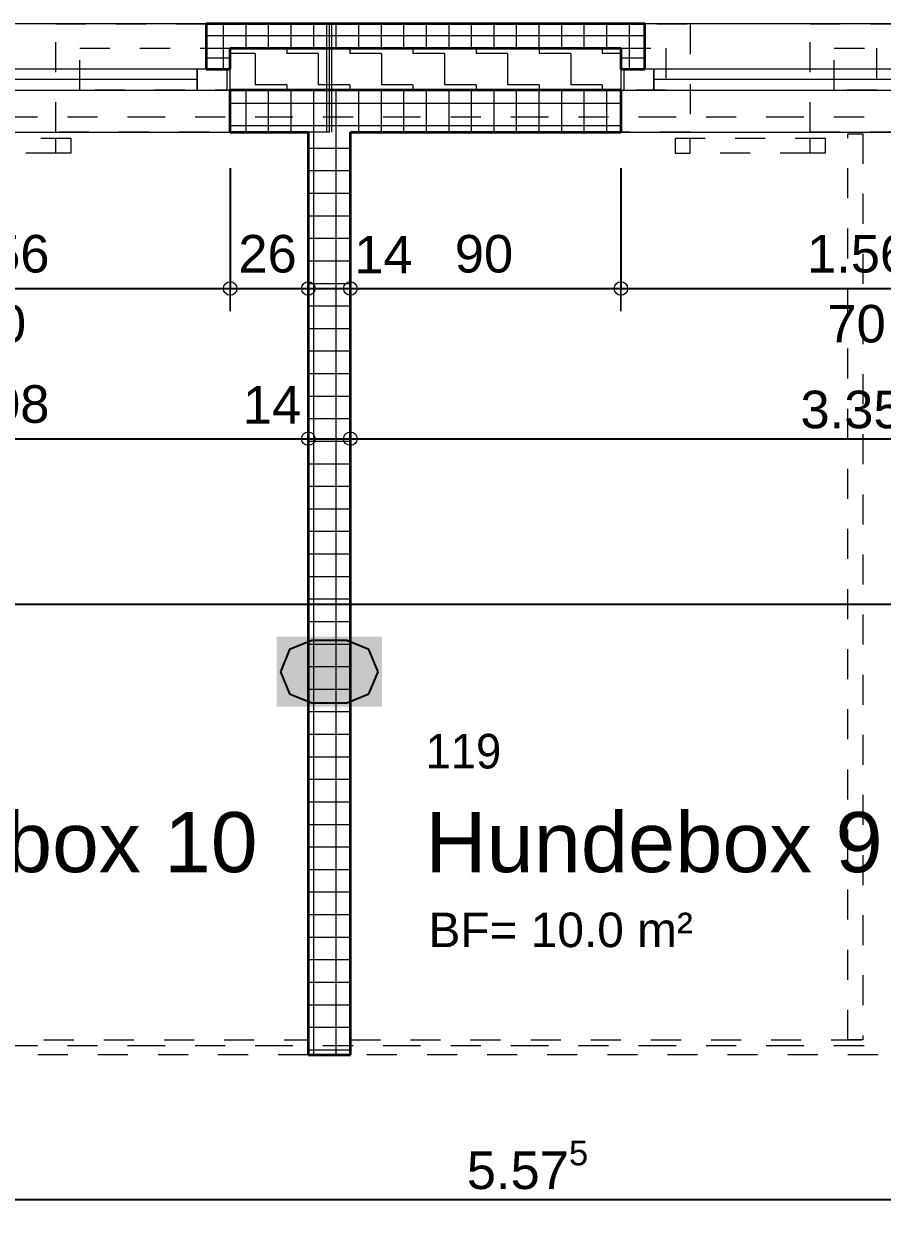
# Model space of a CAD drawing. Header units: metres. Extents: x -117 to -12, y 122 to 163.
# Drawn here: x -58.939 to -56.084, y 139.752 to 143.738 of the extents above; entities that cross this region are included whole.
import ezdxf

# ---------------------------------------------------------------- set-up
doc = ezdxf.new("R2010")
doc.units = ezdxf.units.M
doc.header["$PDMODE"] = 65
for name, pattern in [('AUSGEZOGEN', [0]), ('GETRENNT2_S10', [0.255, 0.125, -0.065, 0, -0.065]), ('PUNKT2_S9', [0.175, 0.075, -0.05, 0, -0.05]), ('STRICHLINIE2_S3', [0.125, 0.075, -0.05]), ('VERDECKT2_S2', [0.09, 0.05, -0.04])]:
    doc.linetypes.add(name, pattern=pattern)
doc.layers.add('XR$1$_3807', color=7, linetype='Continuous')
for name, color, linetype, lineweight in [('XR$1$Bauachsen_grob', 7, 'GETRENNT2_S10', 13), ('XR$1$Bauherr', 203, 'VERDECKT2_S2', 13), ('XR$1$Beton_verdeckt_vorne', 7, 'STRICHLINIE2_S3', 13), ('XR$1$Daemmung', 7, 'AUSGEZOGEN', 18), ('XR$1$Fenster', 7, 'AUSGEZOGEN', 18), ('XR$1$Fensterbruestung', 7, 'AUSGEZOGEN', 25), ('XR$1$Hilfskonstruktion', 5, 'VERDECKT2_S2', 13), ('XR$1$Raumbezeichnung', 7, 'AUSGEZOGEN', 18), ('XR$1$Text_Werkplan_Ausfuehrung', 7, 'AUSGEZOGEN', 25), ('XR$1$Wand_Fertigelement', 7, 'AUSGEZOGEN', 35), ('XR$1$Werkplan-_Ausfuehrungsmasse', 7, 'AUSGEZOGEN', 13)]:
    doc.layers.add(name, color=color, linetype=linetype, lineweight=lineweight)
doc.styles.add('ARIAL', font='ARIAL.TTF')
doc.dimstyles.new('_DIMSTYLE_10', dxfattribs={"dimtxt": 0.125, "dimasz": 0.15, "dimexe": 0, "dimexo": 0, "dimgap": 0.0625, "dimtad": 2, "dimdec": 1, "dimlfac": 100, "dimrnd": 0.5, "dimzin": 4, "dimdsep": 46, "dimtxsty": 'ARIAL', "dimblk1": 'ALL_ML_KREIS', "dimblk2": 'ALL_ML_KREIS', "dimsah": 1, "dimcen": 0, "dimclrd": 256, "dimclre": 256, "dimclrt": 256, "dimadec": 0, "dimazin": 0, "dimtfac": 1, "dimtdec": 0, "dimtix": 1, "dimtmove": 2, "dimatfit": 3, "dimfxl": 0, "dimtvp": 1.2, "dimtzin": 0, "dimlwd": 0, "dimlwe": -1, "dimarcsym": 0})
doc.dimstyles.new('_DIMSTYLE_11', dxfattribs={"dimtxt": 0.125, "dimasz": 0.15, "dimexe": 0, "dimexo": 0, "dimgap": 0.0625, "dimtad": 2, "dimdec": 3, "dimrnd": 0.005, "dimzin": 4, "dimdsep": 46, "dimtxsty": 'ARIAL', "dimblk1": 'ALL_ML_KREIS', "dimblk2": 'ALL_ML_KREIS', "dimsah": 1, "dimcen": 0, "dimclrd": 256, "dimclre": 256, "dimclrt": 256, "dimadec": 0, "dimazin": 0, "dimtfac": 1, "dimtdec": 0, "dimtix": 1, "dimtmove": 2, "dimatfit": 3, "dimfxl": 0, "dimtzin": 0, "dimlwd": 0, "dimlwe": -1, "dimarcsym": 0})
doc.dimstyles.new('_DIMSTYLE_12', dxfattribs={"dimtxt": 0.125, "dimasz": 0.15, "dimexe": 0, "dimexo": 0, "dimgap": 0.0625, "dimtad": 2, "dimrnd": 0.005, "dimzin": 4, "dimdsep": 46, "dimtxsty": 'ARIAL', "dimblk1": 'ALL_ML_KREIS', "dimblk2": 'ALL_ML_KREIS', "dimsah": 1, "dimcen": 0, "dimclrd": 256, "dimclre": 256, "dimclrt": 256, "dimadec": 0, "dimazin": 0, "dimtfac": 1, "dimtdec": 0, "dimtix": 1, "dimtmove": 2, "dimatfit": 3, "dimfxl": 0, "dimtzin": 0, "dimlwd": 0, "dimlwe": -1, "dimarcsym": 0})
doc.dimstyles.new('_DIMSTYLE_14', dxfattribs={"dimtxt": 0.125, "dimasz": 0.15, "dimexe": 0, "dimexo": 0, "dimgap": 0.0625, "dimtad": 2, "dimdec": 1, "dimlfac": 100, "dimrnd": 0.5, "dimzin": 4, "dimdsep": 46, "dimtxsty": 'ARIAL', "dimblk1": 'ALL_ML_KREIS', "dimblk2": 'ALL_ML_KREIS', "dimsah": 1, "dimcen": 0, "dimclrd": 256, "dimclre": 256, "dimclrt": 256, "dimadec": 0, "dimazin": 0, "dimtfac": 1, "dimtdec": 0, "dimtix": 1, "dimtmove": 2, "dimatfit": 3, "dimfxl": 0, "dimtzin": 0, "dimlwd": 0, "dimlwe": -1, "dimarcsym": 0})
pattern_1 = [(0, (0, 0), (0, 0.075), []), (90, (0, 0), (-0.075, 5e-18), [])]

# ---------------------------------------------------------------- blocks, each defined once
blk = doc.blocks.new('COMPLEXOBJECT_11')
at = {"layer": 'XR$1$Bauherr'}
for p, q in [((-59.2831, 143.358), (-58.7831, 143.358)), ((-58.8331, 143.308), (-58.8331, 143.358)), ((-58.7831, 143.358), (-58.7831, 143.308)), ((-56.7731, 143.358), (-56.2731, 143.358)), ((-56.7731, 143.358), (-56.7731, 143.308)), ((-56.7231, 143.308), (-56.7231, 143.358)), ((-56.3231, 143.308), (-56.3231, 143.358)), ((-56.2731, 143.358), (-56.2731, 143.308)), ((-58.8331, 143.308), (-59.2331, 143.308)), ((-58.7831, 143.308), (-58.8331, 143.308)), ((-56.7731, 143.308), (-56.7231, 143.308)), ((-56.3231, 143.308), (-56.7231, 143.308)), ((-56.2731, 143.308), (-56.3231, 143.308))]:
    blk.add_line(p, q, dxfattribs=at)
blk = doc.blocks.new('ALL_ML_KREIS')
at = {"color": 0, "linetype": 'ByBlock', "lineweight": -2}
for p, q in [((0, -0.5), (0, 0.5)), ((-1, 0), (0.5, 0))]:
    blk.add_line(p, q, dxfattribs=at)
blk.add_circle((0, 0), 0.15, dxfattribs=at)
blk = doc.blocks.new('*D183')
at = {"layer": 'DEFPOINTS'}
for p in [(-60.0731, 141.808), (-60.0731, 140.078), (-48.7731, 140.078)]:
    blk.add_point(p, dxfattribs=at)
at = {"layer": 'XR$1$Werkplan-_Ausfuehrungsmasse', "lineweight": -2}
for p, q in [((-60.0731, 141.808), (-60.0731, 141.808)), ((-60.0731, 141.808), (-48.7731, 141.808)), ((-48.7731, 141.808), (-48.7731, 141.808))]:
    blk.add_line(p, q, dxfattribs=at)
at = {"layer": 'XR$1$Werkplan-_Ausfuehrungsmasse', "xscale": 0.15, "yscale": 0.15, "zscale": 0.15, "rotation": 180}
blk.add_blockref('ALL_ML_KREIS', (-60.0731, 141.808), dxfattribs=at)
at = {"layer": 'XR$1$Werkplan-_Ausfuehrungsmasse', "xscale": 0.15, "yscale": 0.15, "zscale": 0.15}
blk.add_blockref('ALL_ML_KREIS', (-48.7731, 141.808), dxfattribs=at)
at = {"layer": 'XR$1$Werkplan-_Ausfuehrungsmasse', "insert": (-54.0487, 141.9228), "char_height": 0.125, "width": 0.625, "attachment_point": 5, "style": 'ARIAL'}
blk.add_mtext('\\A1;{\\A1;{11.30\\H0.082500;\\S^ ;}}', dxfattribs=at)
blk = doc.blocks.new('COMPLEXOBJECT_16')
at = {"layer": 'XR$1$Beton_verdeckt_vorne'}
for p, q in [((-58.8331, 143.738), (-56.7231, 143.738)), ((-58.8331, 143.378), (-58.8331, 143.738)), ((-56.7231, 143.738), (-56.7231, 143.378)), ((-56.3231, 143.738), (-56.0231, 143.738)), ((-56.3231, 143.378), (-56.3231, 143.738)), ((-58.7531, 143.658), (-56.8031, 143.658)), ((-58.7531, 143.518), (-58.7531, 143.658)), ((-56.8031, 143.658), (-56.8031, 143.518)), ((-56.2431, 143.658), (-56.1031, 143.658)), ((-56.2431, 143.518), (-56.2431, 143.658)), ((-56.1031, 143.658), (-56.1031, 143.518)), ((-56.8031, 143.518), (-58.7531, 143.518)), ((-56.1031, 143.518), (-56.2431, 143.518)), ((-56.7231, 143.378), (-58.8331, 143.378)), ((-56.0231, 143.378), (-56.3231, 143.378))]:
    blk.add_line(p, q, dxfattribs=at)
blk = doc.blocks.new('COMPLEXOBJECT_18')
at = {"layer": 'XR$1$Bauherr'}
for p, q in [((-56.1981, 143.373), (-56.1481, 143.373)), ((-56.1981, 140.358), (-56.1981, 143.373)), ((-56.1481, 143.373), (-56.1481, 140.358)), ((-60.0731, 140.358), (-57.9931, 140.358)), ((-57.9931, 140.358), (-57.9931, 140.308)), ((-57.8531, 140.358), (-54.4981, 140.358)), ((-57.8531, 140.308), (-57.8531, 140.358)), ((-56.1481, 140.358), (-56.1981, 140.358)), ((-57.9931, 140.308), (-60.0731, 140.308)), ((-54.4981, 140.308), (-57.8531, 140.308))]:
    blk.add_line(p, q, dxfattribs=at)
blk = doc.blocks.new('*D315')
at = {"layer": 'DEFPOINTS'}
for p in [(-60.0731, 143.378), (-57.9931, 143.378), (-60.0731, 142.358)]:
    blk.add_point(p, dxfattribs=at)
at = {"layer": 'XR$1$Werkplan-_Ausfuehrungsmasse', "lineweight": -2}
for p, q in [((-60.0731, 142.758), (-60.0731, 142.358)), ((-57.9931, 142.758), (-57.9931, 142.358)), ((-60.0731, 142.358), (-57.9931, 142.358))]:
    blk.add_line(p, q, dxfattribs=at)
at = {"layer": 'XR$1$Werkplan-_Ausfuehrungsmasse', "xscale": 0.15, "yscale": 0.15, "zscale": 0.15, "rotation": 180}
blk.add_blockref('ALL_ML_KREIS', (-60.0731, 142.358), dxfattribs=at)
at = {"layer": 'XR$1$Werkplan-_Ausfuehrungsmasse', "xscale": 0.15, "yscale": 0.15, "zscale": 0.15}
blk.add_blockref('ALL_ML_KREIS', (-57.9931, 142.358), dxfattribs=at)
at = {"layer": 'XR$1$Werkplan-_Ausfuehrungsmasse', "insert": (-59.0242, 142.4727), "char_height": 0.125, "width": 0.5, "attachment_point": 5, "style": 'ARIAL'}
blk.add_mtext('\\A1;{\\A1;{2.08\\H0.082500;\\S^ ;}}', dxfattribs=at)
blk = doc.blocks.new('*D316')
at = {"layer": 'DEFPOINTS'}
for p in [(-57.9931, 143.378), (-57.8531, 143.378), (-57.9931, 142.358)]:
    blk.add_point(p, dxfattribs=at)
at = {"layer": 'XR$1$Werkplan-_Ausfuehrungsmasse', "lineweight": -2}
for p, q in [((-57.9931, 142.758), (-57.9931, 142.358)), ((-57.8531, 142.758), (-57.8531, 142.358)), ((-57.9931, 142.358), (-57.8531, 142.358))]:
    blk.add_line(p, q, dxfattribs=at)
at = {"layer": 'XR$1$Werkplan-_Ausfuehrungsmasse', "xscale": 0.15, "yscale": 0.15, "zscale": 0.15, "rotation": 180}
blk.add_blockref('ALL_ML_KREIS', (-57.9931, 142.358), dxfattribs=at)
at = {"layer": 'XR$1$Werkplan-_Ausfuehrungsmasse', "xscale": 0.15, "yscale": 0.15, "zscale": 0.15}
blk.add_blockref('ALL_ML_KREIS', (-57.8531, 142.358), dxfattribs=at)
at = {"layer": 'XR$1$Werkplan-_Ausfuehrungsmasse', "insert": (-58.1139, 142.4705), "char_height": 0.125, "width": 0.5, "attachment_point": 5, "style": 'ARIAL'}
blk.add_mtext('\\A1;{\\A1;{14\\H0.082500;\\S^ ;}}', dxfattribs=at)
blk = doc.blocks.new('*D317')
at = {"layer": 'DEFPOINTS'}
for p in [(-57.8531, 143.378), (-54.4981, 143.378), (-57.8531, 142.358)]:
    blk.add_point(p, dxfattribs=at)
at = {"layer": 'XR$1$Werkplan-_Ausfuehrungsmasse', "lineweight": -2}
for p, q in [((-57.8531, 142.758), (-57.8531, 142.358)), ((-54.4981, 142.758), (-54.4981, 142.358)), ((-57.8531, 142.358), (-54.4981, 142.358))]:
    blk.add_line(p, q, dxfattribs=at)
at = {"layer": 'XR$1$Werkplan-_Ausfuehrungsmasse', "xscale": 0.15, "yscale": 0.15, "zscale": 0.15, "rotation": 180}
blk.add_blockref('ALL_ML_KREIS', (-57.8531, 142.358), dxfattribs=at)
at = {"layer": 'XR$1$Werkplan-_Ausfuehrungsmasse', "xscale": 0.15, "yscale": 0.15, "zscale": 0.15}
blk.add_blockref('ALL_ML_KREIS', (-54.4981, 142.358), dxfattribs=at)
at = {"layer": 'XR$1$Werkplan-_Ausfuehrungsmasse', "insert": (-56.1538, 142.4728), "char_height": 0.125, "width": 0.625, "attachment_point": 5, "style": 'ARIAL'}
blk.add_mtext('\\A1;{\\A1;{3.35\\H0.082500;\\S5^ ;}}', dxfattribs=at)
blk = doc.blocks.new('*D376')
at = {"layer": 'DEFPOINTS'}
for p in [(-59.8131, 143.378), (-58.2531, 143.378), (-59.8131, 142.858)]:
    blk.add_point(p, dxfattribs=at)
at = {"layer": 'XR$1$Werkplan-_Ausfuehrungsmasse', "lineweight": -2}
for p, q in [((-59.8131, 143.258), (-59.8131, 142.858)), ((-58.2531, 143.258), (-58.2531, 142.858)), ((-59.8131, 142.858), (-58.2531, 142.858))]:
    blk.add_line(p, q, dxfattribs=at)
at = {"layer": 'XR$1$Werkplan-_Ausfuehrungsmasse', "xscale": 0.15, "yscale": 0.15, "zscale": 0.15, "rotation": 180}
blk.add_blockref('ALL_ML_KREIS', (-59.8131, 142.858), dxfattribs=at)
at = {"layer": 'XR$1$Werkplan-_Ausfuehrungsmasse', "xscale": 0.15, "yscale": 0.15, "zscale": 0.15}
blk.add_blockref('ALL_ML_KREIS', (-58.2531, 142.858), dxfattribs=at)
at = {"layer": 'XR$1$Werkplan-_Ausfuehrungsmasse', "insert": (-59.024, 142.9727), "char_height": 0.125, "width": 0.5, "attachment_point": 5, "style": 'ARIAL'}
blk.add_mtext('\\A1;{\\A1;{1.56\\H0.082500;\\S^ ;}}', dxfattribs=at)
at = {"layer": 'XR$1$Werkplan-_Ausfuehrungsmasse', "insert": (-59.1261, 142.8033), "char_height": 0.125, "width": 0.00625, "attachment_point": 1, "line_spacing_factor": 0.60241, "style": 'ARIAL'}
blk.add_mtext('\\A1;{70\\H0.082500;\\S^ ;}', dxfattribs=at)
blk = doc.blocks.new('*D377')
at = {"layer": 'DEFPOINTS'}
for p in [(-58.2531, 143.378), (-57.9931, 143.378), (-58.2531, 142.858)]:
    blk.add_point(p, dxfattribs=at)
at = {"layer": 'XR$1$Werkplan-_Ausfuehrungsmasse', "lineweight": -2}
for p, q in [((-58.2531, 143.258), (-58.2531, 142.858)), ((-57.9931, 143.258), (-57.9931, 142.858)), ((-58.2531, 142.858), (-57.9931, 142.858))]:
    blk.add_line(p, q, dxfattribs=at)
at = {"layer": 'XR$1$Werkplan-_Ausfuehrungsmasse', "xscale": 0.15, "yscale": 0.15, "zscale": 0.15, "rotation": 180}
blk.add_blockref('ALL_ML_KREIS', (-58.2531, 142.858), dxfattribs=at)
at = {"layer": 'XR$1$Werkplan-_Ausfuehrungsmasse', "xscale": 0.15, "yscale": 0.15, "zscale": 0.15}
blk.add_blockref('ALL_ML_KREIS', (-57.9931, 142.858), dxfattribs=at)
at = {"layer": 'XR$1$Werkplan-_Ausfuehrungsmasse', "insert": (-58.1287, 142.9727), "char_height": 0.125, "width": 0.5, "attachment_point": 5, "style": 'ARIAL'}
blk.add_mtext('\\A1;{\\A1;{26\\H0.082500;\\S^ ;}}', dxfattribs=at)
blk = doc.blocks.new('*D378')
at = {"layer": 'DEFPOINTS'}
for p in [(-57.9931, 143.378), (-57.8531, 143.378), (-57.9931, 142.858)]:
    blk.add_point(p, dxfattribs=at)
at = {"layer": 'XR$1$Werkplan-_Ausfuehrungsmasse', "lineweight": -2}
for p, q in [((-57.9931, 143.258), (-57.9931, 142.858)), ((-57.8531, 143.258), (-57.8531, 142.858)), ((-57.9931, 142.858), (-57.8531, 142.858))]:
    blk.add_line(p, q, dxfattribs=at)
at = {"layer": 'XR$1$Werkplan-_Ausfuehrungsmasse', "xscale": 0.15, "yscale": 0.15, "zscale": 0.15, "rotation": 180}
blk.add_blockref('ALL_ML_KREIS', (-57.9931, 142.858), dxfattribs=at)
at = {"layer": 'XR$1$Werkplan-_Ausfuehrungsmasse', "xscale": 0.15, "yscale": 0.15, "zscale": 0.15}
blk.add_blockref('ALL_ML_KREIS', (-57.8531, 142.858), dxfattribs=at)
at = {"layer": 'XR$1$Werkplan-_Ausfuehrungsmasse', "insert": (-57.7431, 142.9705), "char_height": 0.125, "width": 0.5, "attachment_point": 5, "style": 'ARIAL'}
blk.add_mtext('\\A1;{\\A1;{14\\H0.082500;\\S^ ;}}', dxfattribs=at)
blk = doc.blocks.new('*D379')
at = {"layer": 'DEFPOINTS'}
for p in [(-57.8531, 143.378), (-56.9531, 143.378), (-57.8531, 142.858)]:
    blk.add_point(p, dxfattribs=at)
at = {"layer": 'XR$1$Werkplan-_Ausfuehrungsmasse', "lineweight": -2}
for p, q in [((-57.8531, 143.258), (-57.8531, 142.858)), ((-56.9531, 143.258), (-56.9531, 142.858)), ((-57.8531, 142.858), (-56.9531, 142.858))]:
    blk.add_line(p, q, dxfattribs=at)
at = {"layer": 'XR$1$Werkplan-_Ausfuehrungsmasse', "xscale": 0.15, "yscale": 0.15, "zscale": 0.15, "rotation": 180}
blk.add_blockref('ALL_ML_KREIS', (-57.8531, 142.858), dxfattribs=at)
at = {"layer": 'XR$1$Werkplan-_Ausfuehrungsmasse', "xscale": 0.15, "yscale": 0.15, "zscale": 0.15}
blk.add_blockref('ALL_ML_KREIS', (-56.9531, 142.858), dxfattribs=at)
at = {"layer": 'XR$1$Werkplan-_Ausfuehrungsmasse', "insert": (-57.4086, 142.9727), "char_height": 0.125, "width": 0.5, "attachment_point": 5, "style": 'ARIAL'}
blk.add_mtext('\\A1;{\\A1;{90\\H0.082500;\\S^ ;}}', dxfattribs=at)
blk = doc.blocks.new('*D380')
at = {"layer": 'DEFPOINTS'}
for p in [(-56.9531, 143.378), (-55.3931, 143.378), (-56.9531, 142.858)]:
    blk.add_point(p, dxfattribs=at)
at = {"layer": 'XR$1$Werkplan-_Ausfuehrungsmasse', "lineweight": -2}
for p, q in [((-56.9531, 143.258), (-56.9531, 142.858)), ((-55.3931, 143.258), (-55.3931, 142.858)), ((-56.9531, 142.858), (-55.3931, 142.858))]:
    blk.add_line(p, q, dxfattribs=at)
at = {"layer": 'XR$1$Werkplan-_Ausfuehrungsmasse', "xscale": 0.15, "yscale": 0.15, "zscale": 0.15, "rotation": 180}
blk.add_blockref('ALL_ML_KREIS', (-56.9531, 142.858), dxfattribs=at)
at = {"layer": 'XR$1$Werkplan-_Ausfuehrungsmasse', "xscale": 0.15, "yscale": 0.15, "zscale": 0.15}
blk.add_blockref('ALL_ML_KREIS', (-55.3931, 142.858), dxfattribs=at)
at = {"layer": 'XR$1$Werkplan-_Ausfuehrungsmasse', "insert": (-56.164, 142.9727), "char_height": 0.125, "width": 0.5, "attachment_point": 5, "style": 'ARIAL'}
blk.add_mtext('\\A1;{\\A1;{1.56\\H0.082500;\\S^ ;}}', dxfattribs=at)
at = {"layer": 'XR$1$Werkplan-_Ausfuehrungsmasse', "insert": (-56.2661, 142.8033), "char_height": 0.125, "width": 0.00625, "attachment_point": 1, "line_spacing_factor": 0.60241, "style": 'ARIAL'}
blk.add_mtext('\\A1;{70\\H0.082500;\\S^ ;}', dxfattribs=at)
blk = doc.blocks.new('COMPLEXOBJECT_20')
at = {"layer": 'XR$1$Bauachsen_grob', "color": 8}
for p, q in [((-14.2693, 143.428), (-86.2481, 143.428)), ((-14.2693, 140.338), (-86.2481, 140.338))]:
    blk.add_line(p, q, dxfattribs=at)
blk = doc.blocks.new('Fenster_$F1')
at = {"layer": 'XR$1$_3807', "color": 7, "linetype": 'AUSGEZOGEN', "lineweight": 13}
blk.add_line((0.11, 0.035), (1.45, 0.035), dxfattribs=at)
for points in [[(0.01, 0), (0.11, 0), (0.11, 0.07), (0.01, 0.07), (0.01, 0)], [(0.11, 0), (1.45, 0), (1.45, 0.07), (0.11, 0.07), (0.11, 0)], [(1.45, 0), (1.55, 0), (1.55, 0.07), (1.45, 0.07), (1.45, 0)]]:
    blk.add_lwpolyline(points, close=True, dxfattribs=at)
blk = doc.blocks.new('*D554')
at = {"layer": 'DEFPOINTS'}
for p in [(-77.1306, 150.458), (-28.4581, 149.433), (-77.1306, 143.738)]:
    blk.add_point(p, dxfattribs=at)
at = {"layer": 'XR$1$Werkplan-_Ausfuehrungsmasse', "lineweight": -2}
for p, q in [((-77.1306, 147.738), (-77.1306, 150.458)), ((-77.1306, 150.458), (-28.4581, 150.458)), ((-28.4581, 149.758), (-28.4581, 150.458))]:
    blk.add_line(p, q, dxfattribs=at)
at = {"layer": 'XR$1$Werkplan-_Ausfuehrungsmasse', "xscale": 0.15, "yscale": 0.15, "zscale": 0.15, "rotation": 180}
blk.add_blockref('ALL_ML_KREIS', (-77.1306, 150.458), dxfattribs=at)
at = {"layer": 'XR$1$Werkplan-_Ausfuehrungsmasse', "xscale": 0.15, "yscale": 0.15, "zscale": 0.15}
blk.add_blockref('ALL_ML_KREIS', (-28.4581, 150.458), dxfattribs=at)
at = {"layer": 'XR$1$Werkplan-_Ausfuehrungsmasse', "insert": (-52.7901, 150.5727), "char_height": 0.125, "width": 0.625, "attachment_point": 5, "style": 'ARIAL'}
blk.add_mtext('\\A1;{\\A1;{48.67\\H0.082500;\\S^ ;}}', dxfattribs=at)
blk = doc.blocks.new('*D646')
at = {"layer": 'DEFPOINTS'}
for p in [(-59.7331, 147.738), (-59.7331, 143.738), (-58.3331, 143.738)]:
    blk.add_point(p, dxfattribs=at)
at = {"layer": 'XR$1$Werkplan-_Ausfuehrungsmasse', "lineweight": -2}
for p, q in [((-59.7331, 144.238), (-59.7331, 147.738)), ((-59.7331, 147.738), (-58.3331, 147.738)), ((-58.3331, 144.238), (-58.3331, 147.738))]:
    blk.add_line(p, q, dxfattribs=at)
at = {"layer": 'XR$1$Werkplan-_Ausfuehrungsmasse', "xscale": 0.15, "yscale": 0.15, "zscale": 0.15, "rotation": 180}
blk.add_blockref('ALL_ML_KREIS', (-59.7331, 147.738), dxfattribs=at)
at = {"layer": 'XR$1$Werkplan-_Ausfuehrungsmasse', "xscale": 0.15, "yscale": 0.15, "zscale": 0.15}
blk.add_blockref('ALL_ML_KREIS', (-58.3331, 147.738), dxfattribs=at)
at = {"layer": 'XR$1$Werkplan-_Ausfuehrungsmasse', "insert": (-59.0239, 147.8527), "char_height": 0.125, "width": 0.5, "attachment_point": 5, "style": 'ARIAL'}
blk.add_mtext('\\A1;{\\A1;{1.40\\H0.082500;\\S^ ;}}', dxfattribs=at)
at = {"layer": 'XR$1$Werkplan-_Ausfuehrungsmasse', "insert": (-59.1264, 147.6854), "char_height": 0.125, "width": 0.00625, "attachment_point": 1, "line_spacing_factor": 0.60241, "style": 'ARIAL'}
blk.add_mtext('\\A1;{49\\H0.082500;\\S^ ;}', dxfattribs=at)
blk = doc.blocks.new('*D647')
at = {"layer": 'DEFPOINTS'}
for p in [(-58.3331, 147.738), (-58.3331, 143.738), (-58.2531, 143.658)]:
    blk.add_point(p, dxfattribs=at)
at = {"layer": 'XR$1$Werkplan-_Ausfuehrungsmasse', "lineweight": -2}
for p, q in [((-58.3331, 144.238), (-58.3331, 147.738)), ((-58.3331, 147.738), (-58.2531, 147.738)), ((-58.2531, 144.238), (-58.2531, 147.738))]:
    blk.add_line(p, q, dxfattribs=at)
at = {"layer": 'XR$1$Werkplan-_Ausfuehrungsmasse', "xscale": 0.15, "yscale": 0.15, "zscale": 0.15, "rotation": 180}
blk.add_blockref('ALL_ML_KREIS', (-58.3331, 147.738), dxfattribs=at)
at = {"layer": 'XR$1$Werkplan-_Ausfuehrungsmasse', "xscale": 0.15, "yscale": 0.15, "zscale": 0.15}
blk.add_blockref('ALL_ML_KREIS', (-58.2531, 147.738), dxfattribs=at)
at = {"layer": 'XR$1$Werkplan-_Ausfuehrungsmasse', "insert": (-58.4013, 147.8527), "char_height": 0.125, "width": 0.375, "attachment_point": 5, "style": 'ARIAL'}
blk.add_mtext('\\A1;{\\A1;{8\\H0.082500;\\S^ ;}}', dxfattribs=at)
blk = doc.blocks.new('*D648')
at = {"layer": 'DEFPOINTS'}
for p in [(-58.2531, 147.738), (-58.2531, 143.658), (-56.9531, 143.658)]:
    blk.add_point(p, dxfattribs=at)
at = {"layer": 'XR$1$Werkplan-_Ausfuehrungsmasse', "lineweight": -2}
for p, q in [((-58.2531, 144.238), (-58.2531, 147.738)), ((-58.2531, 147.738), (-56.9531, 147.738)), ((-56.9531, 144.238), (-56.9531, 147.738))]:
    blk.add_line(p, q, dxfattribs=at)
at = {"layer": 'XR$1$Werkplan-_Ausfuehrungsmasse', "xscale": 0.15, "yscale": 0.15, "zscale": 0.15, "rotation": 180}
blk.add_blockref('ALL_ML_KREIS', (-58.2531, 147.738), dxfattribs=at)
at = {"layer": 'XR$1$Werkplan-_Ausfuehrungsmasse', "xscale": 0.15, "yscale": 0.15, "zscale": 0.15}
blk.add_blockref('ALL_ML_KREIS', (-56.9531, 147.738), dxfattribs=at)
at = {"layer": 'XR$1$Werkplan-_Ausfuehrungsmasse', "insert": (-57.5939, 147.8528), "char_height": 0.125, "width": 0.5, "attachment_point": 5, "style": 'ARIAL'}
blk.add_mtext('\\A1;{\\A1;{1.30\\H0.082500;\\S^ ;}}', dxfattribs=at)
blk = doc.blocks.new('*D649')
at = {"layer": 'DEFPOINTS'}
for p in [(-56.9531, 147.738), (-56.8731, 143.738), (-56.9531, 143.658)]:
    blk.add_point(p, dxfattribs=at)
at = {"layer": 'XR$1$Werkplan-_Ausfuehrungsmasse', "lineweight": -2}
for p, q in [((-56.9531, 144.238), (-56.9531, 147.738)), ((-56.9531, 147.738), (-56.8731, 147.738)), ((-56.8731, 144.238), (-56.8731, 147.738))]:
    blk.add_line(p, q, dxfattribs=at)
at = {"layer": 'XR$1$Werkplan-_Ausfuehrungsmasse', "xscale": 0.15, "yscale": 0.15, "zscale": 0.15, "rotation": 180}
blk.add_blockref('ALL_ML_KREIS', (-56.9531, 147.738), dxfattribs=at)
at = {"layer": 'XR$1$Werkplan-_Ausfuehrungsmasse', "xscale": 0.15, "yscale": 0.15, "zscale": 0.15}
blk.add_blockref('ALL_ML_KREIS', (-56.8731, 147.738), dxfattribs=at)
at = {"layer": 'XR$1$Werkplan-_Ausfuehrungsmasse', "insert": (-57.0213, 147.8527), "char_height": 0.125, "width": 0.375, "attachment_point": 5, "style": 'ARIAL'}
blk.add_mtext('\\A1;{\\A1;{8\\H0.082500;\\S^ ;}}', dxfattribs=at)
blk = doc.blocks.new('*D650')
at = {"layer": 'DEFPOINTS'}
for p in [(-56.8731, 147.738), (-56.8731, 143.738), (-55.4731, 143.738)]:
    blk.add_point(p, dxfattribs=at)
at = {"layer": 'XR$1$Werkplan-_Ausfuehrungsmasse', "lineweight": -2}
for p, q in [((-56.8731, 144.238), (-56.8731, 147.738)), ((-56.8731, 147.738), (-55.4731, 147.738)), ((-55.4731, 144.238), (-55.4731, 147.738))]:
    blk.add_line(p, q, dxfattribs=at)
at = {"layer": 'XR$1$Werkplan-_Ausfuehrungsmasse', "xscale": 0.15, "yscale": 0.15, "zscale": 0.15, "rotation": 180}
blk.add_blockref('ALL_ML_KREIS', (-56.8731, 147.738), dxfattribs=at)
at = {"layer": 'XR$1$Werkplan-_Ausfuehrungsmasse', "xscale": 0.15, "yscale": 0.15, "zscale": 0.15}
blk.add_blockref('ALL_ML_KREIS', (-55.4731, 147.738), dxfattribs=at)
at = {"layer": 'XR$1$Werkplan-_Ausfuehrungsmasse', "insert": (-56.1639, 147.8527), "char_height": 0.125, "width": 0.5, "attachment_point": 5, "style": 'ARIAL'}
blk.add_mtext('\\A1;{\\A1;{1.40\\H0.082500;\\S^ ;}}', dxfattribs=at)
at = {"layer": 'XR$1$Werkplan-_Ausfuehrungsmasse', "insert": (-56.2664, 147.6854), "char_height": 0.125, "width": 0.00625, "attachment_point": 1, "line_spacing_factor": 0.60241, "style": 'ARIAL'}
blk.add_mtext('\\A1;{49\\H0.082500;\\S^ ;}', dxfattribs=at)
blk = doc.blocks.new('*D939')
at = {"layer": 'DEFPOINTS'}
for p in [(-54.4981, 140.308), (-60.0731, 140.078), (-60.0731, 139.8269)]:
    blk.add_point(p, dxfattribs=at)
at = {"layer": 'XR$1$Werkplan-_Ausfuehrungsmasse', "lineweight": -2}
for p, q in [((-60.0731, 140.0269), (-60.0731, 139.8269)), ((-54.4981, 140.0269), (-54.4981, 139.8269)), ((-60.0731, 139.8269), (-54.4981, 139.8269))]:
    blk.add_line(p, q, dxfattribs=at)
at = {"layer": 'XR$1$Werkplan-_Ausfuehrungsmasse', "xscale": 0.15, "yscale": 0.15, "zscale": 0.15, "rotation": 180}
blk.add_blockref('ALL_ML_KREIS', (-60.0731, 139.8269), dxfattribs=at)
at = {"layer": 'XR$1$Werkplan-_Ausfuehrungsmasse', "xscale": 0.15, "yscale": 0.15, "zscale": 0.15}
blk.add_blockref('ALL_ML_KREIS', (-54.4981, 139.8269), dxfattribs=at)
at = {"layer": 'XR$1$Werkplan-_Ausfuehrungsmasse', "insert": (-57.2638, 139.9415), "char_height": 0.125, "width": 0.625, "attachment_point": 5, "style": 'ARIAL'}
blk.add_mtext('\\A1;{\\A1;{5.57\\H0.082500;\\S5^ ;}}', dxfattribs=at)

msp = doc.modelspace()

# ---------------------------------------------------------------- hatches: boundary and pattern name
at = {"layer": 'XR$1$Daemmung', "linetype": 'AUSGEZOGEN', "lineweight": 13}
h = msp.add_hatch(dxfattribs=at)
h.set_pattern_fill('MUSTER', color=256, scale=0.105, angle=180, style=0, pattern_type=2)
h.set_pattern_definition([(180, (-0.21, -0.21), (-0.105, -0.105), [0.105, -0.105]), (270, (-0.21, -0.21), (0.105, -0.105), [0.105, -0.105])])
h.paths.add_polyline_path([(-58.2531, 143.658), (-58.2531, 143.518), (-56.9531, 143.518), (-56.9531, 143.658)], flags=0)
at = {"layer": 'XR$1$Text_Werkplan_Ausfuehrung'}
for color, points in [(7, [(-58.0981, 141.4664), (-57.7481, 141.4664), (-57.7481, 141.6997), (-58.0981, 141.6997), (-58.0981, 141.583), (-58.0981, 141.583)]), (55, [(-57.9687, 141.5247), (-57.8736, 141.5247), (-57.8736, 141.5459), (-57.9434, 141.5459), (-57.9434, 141.5797), (-57.8807, 141.5797), (-57.8807, 141.6008), (-57.9434, 141.6008), (-57.9434, 141.6286), (-57.876, 141.6286), (-57.876, 141.6497), (-57.9687, 141.6497)])]:
    msp.add_hatch(color=color, dxfattribs=at).paths.add_polyline_path(points)
at = {"layer": 'XR$1$Wand_Fertigelement', "lineweight": 13}
h = msp.add_hatch(dxfattribs=at)
h.set_pattern_fill('SCHRAFFUR_7', color=256, scale=0.05, style=0, pattern_type=2)
h.set_pattern_definition(pattern_1)
h.paths.add_polyline_path([(-58.3331, 143.738), (-58.3331, 143.658), (-58.3331, 143.588), (-58.2531, 143.588), (-58.2531, 143.658), (-58.2531, 143.738)], flags=0)
h = msp.add_hatch(dxfattribs=at)
h.set_pattern_fill('SCHRAFFUR_7', color=256, scale=0.05, style=0, pattern_type=2)
h.set_pattern_definition(pattern_1)
h.paths.add_polyline_path([(-56.9531, 143.658), (-56.9531, 143.738), (-58.2531, 143.738), (-58.2531, 143.658)], flags=0)
h = msp.add_hatch(dxfattribs=at)
h.set_pattern_fill('SCHRAFFUR_7', color=256, scale=0.05, style=0, pattern_type=2)
h.set_pattern_definition(pattern_1)
h.paths.add_polyline_path([(-56.9531, 143.738), (-56.9531, 143.658), (-56.9531, 143.588), (-56.8731, 143.588), (-56.8731, 143.658), (-56.8731, 143.738)], flags=0)
h = msp.add_hatch(dxfattribs=at)
h.set_pattern_fill('SCHRAFFUR_7', color=256, scale=0.05, style=0, pattern_type=2)
h.set_pattern_definition(pattern_1)
h.paths.add_polyline_path([(-58.2531, 143.378), (-56.9531, 143.378), (-56.9531, 143.518), (-58.2531, 143.518)], flags=0)
h = msp.add_hatch(dxfattribs=at)
h.set_pattern_fill('SCHRAFFUR_7', color=256, scale=0.05, style=0, pattern_type=2)
h.set_pattern_definition(pattern_1)
h.paths.add_polyline_path([(-57.9931, 143.378), (-57.9931, 140.308), (-57.8531, 140.308), (-57.8531, 143.378)], flags=0)

# ---------------------------------------------------------------- linework, layer by layer
at = {"layer": 'XR$1$Daemmung', "linetype": 'AUSGEZOGEN'}
for p, q in [((-56.9531, 143.658), (-58.2531, 143.658)), ((-58.2531, 143.518), (-58.2531, 143.588)), ((-56.9531, 143.588), (-56.9531, 143.518)), ((-58.2531, 143.518), (-56.9531, 143.518))]:
    msp.add_line(p, q, dxfattribs=at)
at = {"layer": 'XR$1$Daemmung', "color": 5, "linetype": 'PUNKT2_S9', "lineweight": 13}
for p, q in [((-58.3331, 143.588), (-59.7331, 143.588)), ((-58.2531, 143.588), (-58.3331, 143.588)), ((-58.2531, 143.518), (-58.2531, 143.588)), ((-56.8731, 143.588), (-56.9531, 143.588)), ((-56.9531, 143.588), (-56.9531, 143.518)), ((-55.4731, 143.588), (-56.8731, 143.588)), ((-59.8131, 143.518), (-58.2531, 143.518)), ((-56.9531, 143.518), (-55.3931, 143.518))]:
    msp.add_line(p, q, dxfattribs=at)
at = {"layer": 'XR$1$Fensterbruestung', "color": 7, "linetype": 'AUSGEZOGEN', "lineweight": 13}
for p, q in [((-58.3331, 143.738), (-59.7331, 143.738)), ((-55.4731, 143.738), (-56.8731, 143.738)), ((-59.8131, 143.378), (-58.2531, 143.378)), ((-56.9531, 143.378), (-55.3931, 143.378))]:
    msp.add_line(p, q, dxfattribs=at)
at = {"layer": 'XR$1$Hilfskonstruktion', "color": 30, "linetype": 'AUSGEZOGEN', "lineweight": 13}
for p, q in [((-57.9311, 143.378), (-57.9311, 143.738)), ((-57.9231, 143.378), (-57.9231, 143.738)), ((-57.9151, 143.378), (-57.9151, 143.738))]:
    msp.add_line(p, q, dxfattribs=at)
at = {"layer": 'XR$1$Text_Werkplan_Ausfuehrung', "color": 124}
for p, q in [((-57.9815, 141.6872), (-58.0551, 141.6567)), ((-57.865, 141.6872), (-57.9815, 141.6872)), ((-57.7913, 141.6567), (-57.865, 141.6872)), ((-58.0551, 141.6567), (-58.0856, 141.583)), ((-57.7608, 141.583), (-57.7913, 141.6567)), ((-58.0856, 141.583), (-58.0551, 141.5094)), ((-57.7913, 141.5094), (-57.7608, 141.583)), ((-58.0551, 141.5094), (-57.9815, 141.4789)), ((-57.9815, 141.4789), (-57.865, 141.4789)), ((-57.865, 141.4789), (-57.7913, 141.5094))]:
    msp.add_line(p, q, dxfattribs=at)
at = {"layer": 'XR$1$Wand_Fertigelement'}
for p, q in [((-58.3331, 143.738), (-58.3331, 143.658)), ((-58.2531, 143.738), (-58.3331, 143.738)), ((-56.9531, 143.738), (-58.2531, 143.738)), ((-56.8731, 143.738), (-56.9531, 143.738)), ((-56.8731, 143.658), (-56.8731, 143.738)), ((-58.3331, 143.658), (-58.3331, 143.588)), ((-58.2531, 143.588), (-58.2531, 143.658)), ((-58.2531, 143.658), (-56.9531, 143.658)), ((-56.9531, 143.658), (-56.9531, 143.588)), ((-56.8731, 143.588), (-56.8731, 143.658)), ((-58.3331, 143.588), (-58.2531, 143.588)), ((-56.9531, 143.588), (-56.8731, 143.588)), ((-58.2531, 143.378), (-58.2531, 143.518)), ((-56.9531, 143.518), (-58.2531, 143.518)), ((-56.9531, 143.518), (-56.9531, 143.378)), ((-58.2531, 143.378), (-57.9931, 143.378)), ((-57.9931, 143.378), (-57.9931, 140.358)), ((-57.8531, 143.378), (-56.9531, 143.378)), ((-57.8531, 140.358), (-57.8531, 143.378)), ((-57.9931, 140.358), (-57.9931, 140.308)), ((-57.8531, 140.308), (-57.8531, 140.358)), ((-57.9931, 140.308), (-57.8531, 140.308))]:
    msp.add_line(p, q, dxfattribs=at)

# ---------------------------------------------------------------- block references
at = {"layer": 'XR$1$Bauachsen_grob', "color": 8, "linetype": 'AUSGEZOGEN', "lineweight": 13}
msp.add_blockref('COMPLEXOBJECT_20', (0, 0), dxfattribs=at)
at = {"layer": 'XR$1$Bauherr'}
for name in ['COMPLEXOBJECT_18', 'COMPLEXOBJECT_11']:
    msp.add_blockref(name, (0, 0), dxfattribs=at)
at = {"layer": 'XR$1$Beton_verdeckt_vorne'}
msp.add_blockref('COMPLEXOBJECT_16', (0, 0), dxfattribs=at)
at = {"layer": 'XR$1$Fenster', "color": 7, "linetype": 'AUSGEZOGEN', "lineweight": 13, "rotation": 180}
for p in [(-58.2531, 143.588, 1.75), (-55.3931, 143.588, 1.75)]:
    msp.add_blockref('Fenster_$F1', p, dxfattribs=at)

# ---------------------------------------------------------------- texts
at = {"layer": 'XR$1$Raumbezeichnung', "style": 'ARIAL'}
for s, insert, char_height, width, attachment_point in [('\\W0.94;119', (-57.6031, 141.2594), 0.115, 0.324365, 7), ('\\W1.00;Hundebox\\~10', (-59.824, 140.9131), 0.2, 1.773008, 7), ('\\W1.01;Hundebox\\~9', (-57.6039, 140.9131), 0.2, 1.617228, 7), ('\\W0.99;BF=\\~10.0\\~m²', (-57.5931, 140.7815), 0.115, 0.946262, 1)]:
    msp.add_mtext(s, dxfattribs=dict(at, insert=insert, char_height=char_height, width=width, attachment_point=attachment_point))

# ---------------------------------------------------------------- dimensions: what is measured, and where the dimension line sits
at = {"layer": 'XR$1$Werkplan-_Ausfuehrungsmasse'}
for base, p1, p2, dimstyle, picture, middle in [((-28.4581, 150.458), (-77.1306, 147.738), (-28.4581, 149.758), '_DIMSTYLE_12', '*D554', (-52.7901, 150.5727)), ((-58.2531, 147.738), (-58.3331, 144.238), (-58.2531, 144.238), '_DIMSTYLE_10', '*D647', (-58.4013, 147.8527)), ((-56.9531, 147.738), (-58.2531, 144.238), (-56.9531, 144.238), '_DIMSTYLE_12', '*D648', (-57.5939, 147.8528)), ((-56.8731, 147.738), (-56.9531, 144.238), (-56.8731, 144.238), '_DIMSTYLE_10', '*D649', (-57.0213, 147.8527)), ((-57.9931, 142.358), (-60.0731, 142.758), (-57.9931, 142.758), '_DIMSTYLE_12', '*D315', (-59.0242, 142.4727)), ((-57.9931, 142.858), (-58.2531, 143.258), (-57.9931, 143.258), '_DIMSTYLE_10', '*D377', (-58.1287, 142.9727)), ((-57.8531, 142.358), (-57.9931, 142.758), (-57.8531, 142.758), '_DIMSTYLE_10', '*D316', (-58.1139, 142.4705)), ((-57.8531, 142.858), (-57.9931, 143.258), (-57.8531, 143.258), '_DIMSTYLE_10', '*D378', (-57.7431, 142.9705)), ((-54.4981, 142.358), (-57.8531, 142.758), (-54.4981, 142.758), '_DIMSTYLE_11', '*D317', (-56.1538, 142.4728)), ((-56.9531, 142.858), (-57.8531, 143.258), (-56.9531, 143.258), '_DIMSTYLE_14', '*D379', (-57.4086, 142.9727)), ((-48.7731, 141.808), (-60.0731, 141.808), (-48.7731, 141.808), '_DIMSTYLE_12', '*D183', (-54.0487, 141.9228)), ((-54.4981, 139.8269), (-60.0731, 140.0269), (-54.4981, 140.0269), '_DIMSTYLE_11', '*D939', (-57.2638, 139.9415))]:
    dim = msp.add_linear_dim(base=base, p1=p1, p2=p2, dimstyle=dimstyle, override={"dimpost": '<>', "dimclrd": 256, "dimclre": 256, "dimclrt": 256, "dimlwd": 0, "dimlwe": 65535}, dxfattribs=at)
    dim.commit()
    dim.dimension.update_dxf_attribs({"geometry": picture, "text_midpoint": middle, "dimtype": 160})
for base, p1, p2, text, picture, middle in [((-58.3331, 147.738), (-59.7331, 144.238), (-58.3331, 144.238), '<>\\X\\A1;{49\\H0.082500;\\S^ ;}', '*D646', (-59.0239, 147.8527)), ((-55.4731, 147.738), (-56.8731, 144.238), (-55.4731, 144.238), '<>\\X\\A1;{49\\H0.082500;\\S^ ;}', '*D650', (-56.1639, 147.8527)), ((-58.2531, 142.858), (-59.8131, 143.258), (-58.2531, 143.258), '<>\\X\\A1;{70\\H0.082500;\\S^ ;}', '*D376', (-59.024, 142.9727)), ((-55.3931, 142.858), (-56.9531, 143.258), (-55.3931, 143.258), '<>\\X\\A1;{70\\H0.082500;\\S^ ;}', '*D380', (-56.164, 142.9727))]:
    dim = msp.add_linear_dim(base=base, p1=p1, p2=p2, text=text, dimstyle='_DIMSTYLE_12', override={"dimpost": '<>', "dimclrd": 256, "dimclre": 256, "dimclrt": 256, "dimlwd": 0, "dimlwe": 65535}, dxfattribs=at)
    dim.commit()
    dim.dimension.update_dxf_attribs({"geometry": picture, "text_midpoint": middle, "dimtype": 160})

doc.saveas('drawing.dxf')
